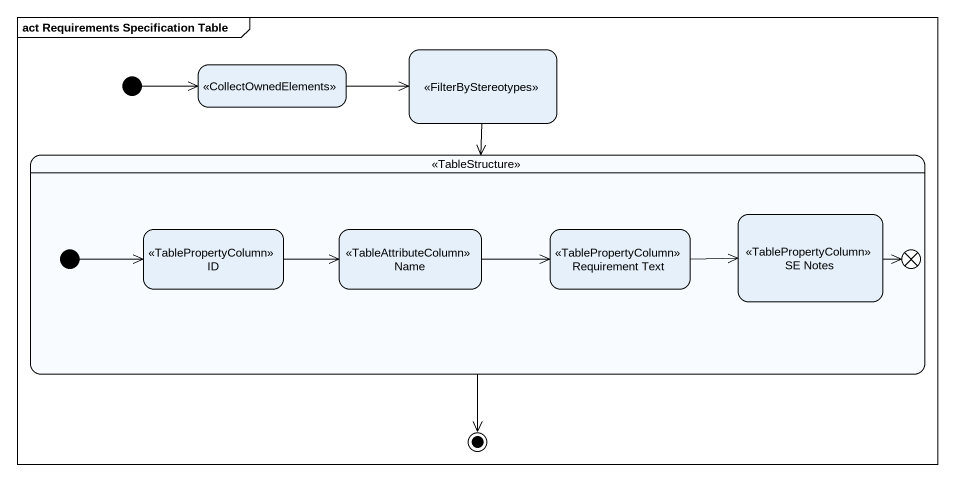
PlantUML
@startuml
mainframe act Requirements Specification Table
hide empty description
state " " as state1 <<FilterByStereotypes>>
state " " as state2 <<CollectOwnedElements>>
state " " as state3 <<TableStructure>> {
  state ID <<TablePropertyColumn>>
  state Name <<TableAttributeColumn>>
  state "Requirement Text" as Requirement_Text <<TablePropertyColumn>>
  state "SE Notes" as SE_Notes <<TablePropertyColumn>>
  state flowfinal1 <<end>>
  [*] -right-> ID
}
[*] -right-> state2
state1 --> state3
state2 -right-> state1
ID -right-> Name
Name -right-> Requirement_Text
Requirement_Text -right-> SE_Notes
SE_Notes -right-> flowfinal1
state3 --> [*]
@enduml
